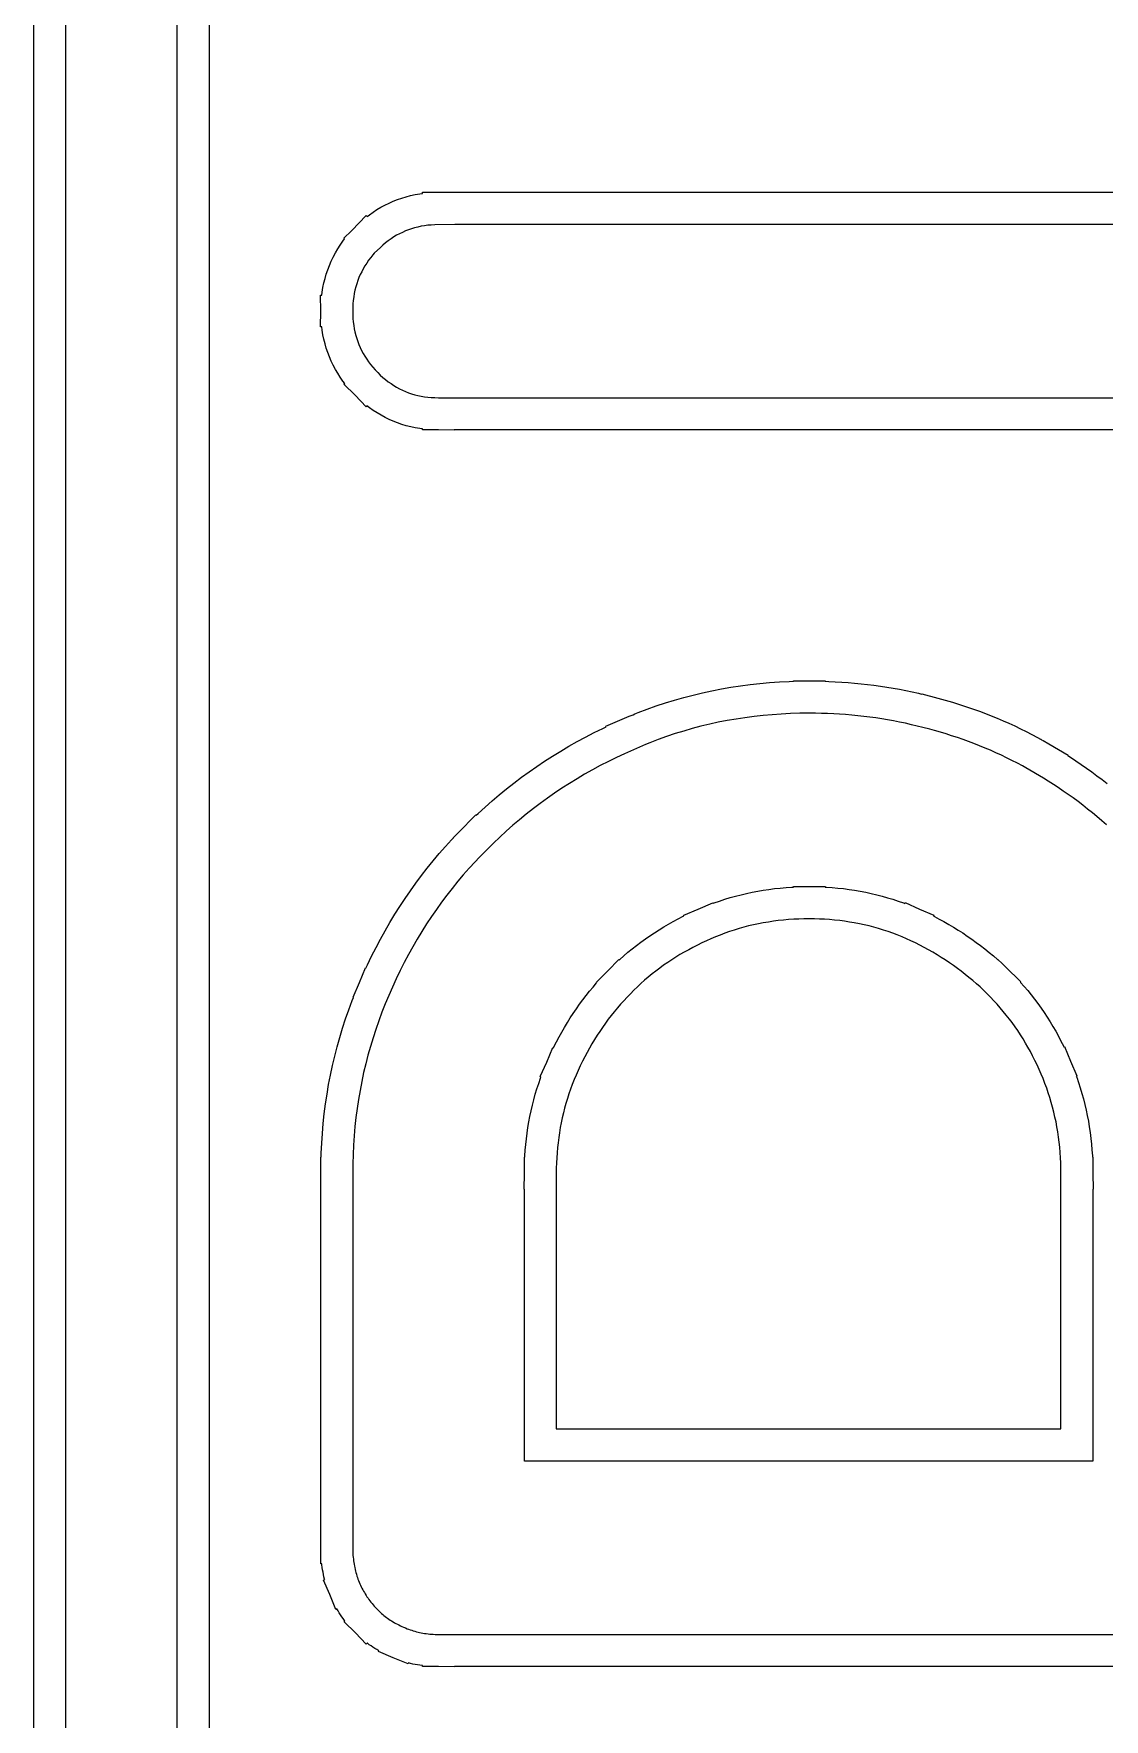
# Model space of a CAD drawing. Header units: metres. Extents: x -91 to 100, y 0 to 828.
# Drawn here: x -65.39 to -53.55, y 298.06 to 316.69 of the extents above; entities that cross this region are included whole.
import ezdxf

# ---------------------------------------------------------------- set-up
doc = ezdxf.new("R2010")
doc.units = ezdxf.units.M

msp = doc.modelspace()

# ---------------------------------------------------------------- linework, layer by layer
for p, q in [((-63.4458, 347.244), (-63.4458, 201.592)), ((-65.3861, 198.912), (-65.3861, 347.076)), ((-65.0333, 347.156), (-65.0333, 199.528)), ((-63.7986, 201.687), (-63.7986, 347.076)), ((-61.5024, 314.799), (-61.4571, 314.821)), ((-61.4571, 314.821), (-61.4109, 314.841)), ((-61.4109, 314.841), (-61.3639, 314.86)), ((-61.3639, 314.86), (-61.3161, 314.876)), ((-61.3161, 314.876), (-61.2676, 314.891)), ((-61.2676, 314.891), (-61.2184, 314.903)), ((-61.2184, 314.903), (-61.1684, 314.914)), ((-61.1684, 314.914), (-61.1178, 314.922)), ((-61.1178, 314.922), (-61.0858, 314.927)), ((-61.0858, 314.927), (-61.0858, 314.941)), ((-61.0858, 314.941), (-46.347, 314.941)), ((-61.8678, 314.519), (-61.7112, 314.684)), ((-61.7112, 314.684), (-61.6991, 314.672)), ((-61.6991, 314.672), (-61.6746, 314.691)), ((-61.6746, 314.691), (-61.633, 314.72)), ((-61.633, 314.72), (-61.5904, 314.748)), ((-61.5904, 314.748), (-61.5468, 314.774)), ((-61.5468, 314.774), (-61.5024, 314.799)), ((-61.956, 314.433), (-61.8736, 314.513)), ((-61.9478, 314.424), (-61.956, 314.433)), ((-61.8736, 314.513), (-61.8678, 314.519)), ((-61.4036, 314.446), (-61.4351, 314.425)), ((-61.3736, 314.464), (-61.4036, 314.446)), ((-61.3412, 314.482), (-61.3736, 314.464)), ((-61.3097, 314.497), (-61.3412, 314.482)), ((-61.2765, 314.512), (-61.3097, 314.497)), ((-61.2428, 314.525), (-61.2765, 314.512)), ((-61.2095, 314.536), (-61.2428, 314.525)), ((-61.1745, 314.547), (-61.2095, 314.536)), ((-61.1388, 314.556), (-61.1745, 314.547)), ((-61.1031, 314.564), (-61.1388, 314.556)), ((-61.0656, 314.57), (-61.1031, 314.564)), ((-61.028, 314.575), (-61.0656, 314.57)), ((-60.9897, 314.578), (-61.028, 314.575)), ((-60.9497, 314.581), (-60.9897, 314.578)), ((-60.7298, 314.585), (-60.9497, 314.581)), ((-46.1745, 314.585), (-60.7298, 314.585)), ((-60.7298, 314.585), (-60.7298, 314.585)), ((-62.0738, 314.224), (-62.0498, 314.269)), ((-62.0498, 314.269), (-62.024, 314.313)), ((-62.024, 314.313), (-61.9964, 314.356)), ((-61.9964, 314.356), (-61.9669, 314.399)), ((-61.9669, 314.399), (-61.9478, 314.424)), ((-61.6352, 314.248), (-61.6596, 314.218)), ((-61.6196, 314.265), (-61.6352, 314.248)), ((-61.553, 314.33), (-61.6196, 314.265)), ((-61.5248, 314.356), (-61.553, 314.33)), ((-61.495, 314.381), (-61.5248, 314.356)), ((-61.4652, 314.404), (-61.495, 314.381)), ((-61.4351, 314.425), (-61.4652, 314.404)), ((-62.1504, 314.036), (-62.1341, 314.084)), ((-62.1341, 314.084), (-62.1159, 314.131)), ((-62.1159, 314.131), (-62.0958, 314.178)), ((-62.0958, 314.178), (-62.0738, 314.224)), ((-61.7595, 314.062), (-61.7751, 314.029)), ((-61.7425, 314.094), (-61.7595, 314.062)), ((-61.7238, 314.126), (-61.7425, 314.094)), ((-61.704, 314.157), (-61.7238, 314.126)), ((-61.6827, 314.188), (-61.704, 314.157)), ((-61.6596, 314.218), (-61.6827, 314.188)), ((-62.1961, 313.836), (-62.1876, 313.886)), ((-62.1876, 313.886), (-62.1771, 313.937)), ((-62.1771, 313.937), (-62.1647, 313.987)), ((-62.1647, 313.987), (-62.1504, 314.036)), ((-61.8244, 313.893), (-61.8333, 313.857)), ((-61.8142, 313.927), (-61.8244, 313.893)), ((-61.8022, 313.963), (-61.8142, 313.927)), ((-61.7896, 313.996), (-61.8022, 313.963)), ((-61.7751, 314.029), (-61.7896, 313.996)), ((-62.2141, 313.801), (-62.2005, 313.802)), ((-62.2111, 313.626), (-62.2141, 313.801)), ((-62.2005, 313.802), (-62.1961, 313.836)), ((-61.8554, 313.707), (-61.8576, 313.666)), ((-61.852, 313.745), (-61.8554, 313.707)), ((-61.8472, 313.783), (-61.852, 313.745)), ((-61.8409, 313.82), (-61.8472, 313.783)), ((-61.8333, 313.857), (-61.8409, 313.82)), ((-62.2142, 313.451), (-62.2111, 313.626)), ((-61.8576, 313.666), (-61.8583, 313.626)), ((-61.8583, 313.626), (-61.8576, 313.586)), ((-61.8576, 313.586), (-61.8555, 313.545)), ((-61.8555, 313.545), (-61.8521, 313.507)), ((-61.8521, 313.507), (-61.8471, 313.468)), ((-62.2006, 313.451), (-62.2142, 313.451)), ((-62.1961, 313.416), (-62.2006, 313.451)), ((-62.1876, 313.365), (-62.1961, 313.416)), ((-62.1771, 313.314), (-62.1876, 313.365)), ((-62.1647, 313.265), (-62.1771, 313.314)), ((-61.8471, 313.468), (-61.8408, 313.43)), ((-61.8408, 313.43), (-61.8334, 313.395)), ((-61.8334, 313.395), (-61.8244, 313.358)), ((-61.8244, 313.358), (-61.814, 313.323)), ((-61.814, 313.323), (-61.8026, 313.289)), ((-62.1504, 313.215), (-62.1647, 313.265)), ((-62.134, 313.167), (-62.1504, 313.215)), ((-62.1158, 313.12), (-62.134, 313.167)), ((-61.8026, 313.289), (-61.7896, 313.256)), ((-61.7896, 313.256), (-61.7751, 313.222)), ((-61.7751, 313.222), (-61.7598, 313.19)), ((-61.7598, 313.19), (-61.7426, 313.158)), ((-61.7426, 313.158), (-61.7242, 313.127)), ((-61.7242, 313.127), (-61.7041, 313.095)), ((-62.0957, 313.073), (-62.1158, 313.12)), ((-62.0736, 313.027), (-62.0957, 313.073)), ((-62.0496, 312.982), (-62.0736, 313.027)), ((-62.0238, 312.939), (-62.0496, 312.982)), ((-61.9962, 312.896), (-62.0238, 312.939)), ((-61.7041, 313.095), (-61.6825, 313.065)), ((-61.6825, 313.065), (-61.6601, 313.035)), ((-61.6601, 313.035), (-61.6351, 313.005)), ((-61.6351, 313.005), (-61.6098, 312.976)), ((-61.6098, 312.976), (-61.5821, 312.947)), ((-61.5821, 312.947), (-61.5532, 312.919)), ((-61.9667, 312.853), (-61.9962, 312.896)), ((-61.9464, 312.827), (-61.9667, 312.853)), ((-61.956, 312.817), (-61.9464, 312.827)), ((-61.832, 312.696), (-61.956, 312.817)), ((-61.5532, 312.919), (-61.5244, 312.893)), ((-61.5244, 312.893), (-61.4952, 312.869)), ((-61.4952, 312.869), (-61.465, 312.845)), ((-61.465, 312.845), (-61.4347, 312.824)), ((-61.4347, 312.824), (-61.4041, 312.804)), ((-61.4041, 312.804), (-61.3727, 312.785)), ((-61.3727, 312.785), (-61.3408, 312.768)), ((-61.3408, 312.768), (-61.3084, 312.752)), ((-61.3084, 312.752), (-61.2752, 312.737)), ((-61.711, 312.569), (-61.832, 312.696)), ((-61.7009, 312.579), (-61.711, 312.569)), ((-61.674, 312.558), (-61.7009, 312.579)), ((-61.2752, 312.737), (-61.2419, 312.724)), ((-61.2419, 312.724), (-61.2075, 312.713)), ((-61.2075, 312.713), (-61.173, 312.702)), ((-61.173, 312.702), (-61.1372, 312.693)), ((-61.1372, 312.693), (-61.1014, 312.686)), ((-61.1014, 312.686), (-61.0641, 312.679)), ((-61.0641, 312.679), (-61.0269, 312.674)), ((-61.0269, 312.674), (-60.9892, 312.671)), ((-60.9892, 312.671), (-60.9488, 312.669)), ((-60.9488, 312.669), (-60.9088, 312.668)), ((-60.9088, 312.668), (-46.1742, 312.668)), ((-61.6322, 312.528), (-61.674, 312.558)), ((-61.5894, 312.501), (-61.6322, 312.528)), ((-61.5457, 312.474), (-61.5894, 312.501)), ((-61.5011, 312.45), (-61.5457, 312.474)), ((-61.4557, 312.428), (-61.5011, 312.45)), ((-61.4094, 312.408), (-61.4557, 312.428)), ((-61.3624, 312.389), (-61.4094, 312.408)), ((-61.3146, 312.373), (-61.3624, 312.389)), ((-61.266, 312.358), (-61.3146, 312.373)), ((-61.2168, 312.346), (-61.266, 312.358)), ((-61.167, 312.335), (-61.2168, 312.346)), ((-61.1166, 312.327), (-61.167, 312.335)), ((-61.0858, 312.323), (-61.1166, 312.327)), ((-61.0858, 312.312), (-61.0858, 312.323)), ((-60.9114, 312.312), (-61.0858, 312.312)), ((-60.7361, 312.309), (-60.9114, 312.312)), ((-46.3472, 312.312), (-60.7361, 312.312)), ((-60.7361, 312.312), (-60.7361, 312.309)), ((-58.0937, 309.381), (-57.9903, 309.405)), ((-57.9903, 309.405), (-57.8862, 309.428)), ((-57.8862, 309.428), (-57.7814, 309.449)), ((-57.7814, 309.449), (-57.676, 309.467)), ((-57.676, 309.467), (-57.57, 309.483)), ((-57.57, 309.483), (-57.4634, 309.497)), ((-57.4634, 309.497), (-57.3561, 309.509)), ((-57.3561, 309.509), (-57.2482, 309.519)), ((-57.2482, 309.519), (-57.1396, 309.526)), ((-57.1396, 309.526), (-57.0305, 309.532)), ((-57.0305, 309.532), (-56.9853, 309.533)), ((-56.9853, 309.533), (-56.9853, 309.537)), ((-56.9853, 309.537), (-56.809, 309.536)), ((-56.809, 309.536), (-56.6355, 309.538)), ((-56.6355, 309.538), (-56.6354, 309.533)), ((-56.6354, 309.533), (-56.5942, 309.532)), ((-56.5942, 309.532), (-56.5225, 309.528)), ((-56.5225, 309.528), (-56.4508, 309.524)), ((-56.4508, 309.524), (-56.3794, 309.519)), ((-56.3794, 309.519), (-56.308, 309.513)), ((-56.308, 309.513), (-56.2368, 309.506)), ((-56.2368, 309.506), (-56.1656, 309.498)), ((-56.1656, 309.498), (-56.0948, 309.489)), ((-56.0948, 309.489), (-56.0241, 309.479)), ((-56.0241, 309.479), (-55.9535, 309.468)), ((-55.9535, 309.468), (-55.883, 309.457)), ((-55.883, 309.457), (-55.8128, 309.444)), ((-55.8128, 309.444), (-55.7427, 309.43)), ((-55.7427, 309.43), (-55.6729, 309.416)), ((-55.6729, 309.416), (-55.6032, 309.4)), ((-55.6032, 309.4), (-55.5671, 309.392)), ((-58.7011, 309.186), (-58.6015, 309.224)), ((-58.6015, 309.224), (-58.5012, 309.26)), ((-58.5012, 309.26), (-58.4003, 309.293)), ((-58.4003, 309.293), (-58.2987, 309.324)), ((-58.2987, 309.324), (-58.1966, 309.354)), ((-58.1966, 309.354), (-58.0937, 309.381)), ((-55.5671, 309.392), (-55.5665, 309.394)), ((-55.5665, 309.394), (-55.3883, 309.346)), ((-55.3883, 309.346), (-55.2259, 309.303)), ((-55.2259, 309.303), (-55.2265, 309.301)), ((-55.2265, 309.301), (-55.1945, 309.291)), ((-55.1945, 309.291), (-55.1275, 309.27)), ((-55.1275, 309.27), (-55.0608, 309.248)), ((-55.0608, 309.248), (-54.9944, 309.225)), ((-54.9944, 309.225), (-54.9283, 309.201)), ((-59.0928, 309.012), (-59.0564, 309.029)), ((-59.0592, 309.036), (-58.8001, 309.146)), ((-59.0564, 309.029), (-59.0592, 309.036)), ((-58.8001, 309.146), (-58.7591, 309.163)), ((-58.7591, 309.163), (-58.7379, 309.172)), ((-58.7379, 309.172), (-58.7376, 309.172)), ((-58.7376, 309.172), (-58.7011, 309.186)), ((-58.0087, 309.035), (-58.1051, 309.009)), ((-57.9105, 309.058), (-58.0087, 309.035)), ((-57.8172, 309.079), (-57.9105, 309.058)), ((-57.7173, 309.098), (-57.8172, 309.079)), ((-57.6197, 309.115), (-57.7173, 309.098)), ((-57.521, 309.13), (-57.6197, 309.115)), ((-57.4207, 309.144), (-57.521, 309.13)), ((-57.3215, 309.154), (-57.4207, 309.144)), ((-57.2207, 309.163), (-57.3215, 309.154)), ((-57.1193, 309.171), (-57.2207, 309.163)), ((-57.0168, 309.176), (-57.1193, 309.171)), ((-56.9141, 309.179), (-57.0168, 309.176)), ((-56.8097, 309.18), (-56.9141, 309.179)), ((-56.7421, 309.179), (-56.8097, 309.18)), ((-56.6744, 309.178), (-56.7421, 309.179)), ((-56.609, 309.176), (-56.6744, 309.178)), ((-56.5396, 309.173), (-56.609, 309.176)), ((-56.4748, 309.169), (-56.5396, 309.173)), ((-56.408, 309.164), (-56.4748, 309.169)), ((-56.3394, 309.158), (-56.408, 309.164)), ((-56.2746, 309.152), (-56.3394, 309.158)), ((-56.2068, 309.144), (-56.2746, 309.152)), ((-56.1418, 309.136), (-56.2068, 309.144)), ((-56.0757, 309.127), (-56.1418, 309.136)), ((-56.0075, 309.116), (-56.0757, 309.127)), ((-55.9439, 309.106), (-56.0075, 309.116)), ((-55.8784, 309.094), (-55.9439, 309.106)), ((-55.8111, 309.081), (-55.8784, 309.094)), ((-55.7476, 309.068), (-55.8111, 309.081)), ((-55.6802, 309.053), (-55.7476, 309.068)), ((-55.6163, 309.037), (-55.6802, 309.053)), ((-55.5529, 309.022), (-55.6163, 309.037)), ((-54.9283, 309.201), (-54.8625, 309.177)), ((-54.8625, 309.177), (-54.797, 309.151)), ((-54.797, 309.151), (-54.7318, 309.124)), ((-54.7318, 309.124), (-54.667, 309.097)), ((-54.667, 309.097), (-54.6026, 309.068)), ((-54.6026, 309.068), (-54.5384, 309.039)), ((-54.5384, 309.039), (-54.4746, 309.008)), ((-59.468, 308.814), (-59.376, 308.866)), ((-59.376, 308.866), (-59.2829, 308.916)), ((-59.2829, 308.916), (-59.1884, 308.965)), ((-59.1884, 308.965), (-59.0928, 309.012)), ((-58.5737, 308.854), (-58.6222, 308.834)), ((-58.4805, 308.889), (-58.5737, 308.854)), ((-58.3886, 308.922), (-58.4805, 308.889)), ((-58.2932, 308.954), (-58.3886, 308.922)), ((-58.1986, 308.983), (-58.2932, 308.954)), ((-58.1051, 309.009), (-58.1986, 308.983)), ((-55.4782, 309.002), (-55.5529, 309.022)), ((-55.4234, 308.987), (-55.4782, 309.002)), ((-55.3606, 308.969), (-55.4234, 308.987)), ((-55.2961, 308.95), (-55.3606, 308.969)), ((-55.2357, 308.931), (-55.2961, 308.95)), ((-55.1717, 308.91), (-55.2357, 308.931)), ((-55.1095, 308.889), (-55.1717, 308.91)), ((-55.0504, 308.867), (-55.1095, 308.889)), ((-54.9892, 308.844), (-55.0504, 308.867)), ((-54.9268, 308.82), (-54.9892, 308.844)), ((-54.4746, 309.008), (-54.4111, 308.977)), ((-54.4111, 308.977), (-54.348, 308.945)), ((-54.348, 308.945), (-54.2853, 308.911)), ((-54.2853, 308.911), (-54.2512, 308.892)), ((-54.2512, 308.892), (-54.251, 308.893)), ((-54.251, 308.893), (-54.2417, 308.887)), ((-54.2417, 308.887), (-54.2229, 308.877)), ((-54.2229, 308.877), (-54.161, 308.842)), ((-54.161, 308.842), (-53.9479, 308.717)), ((-59.7363, 308.65), (-59.6481, 308.706)), ((-59.6481, 308.706), (-59.5587, 308.761)), ((-59.5587, 308.761), (-59.468, 308.814)), ((-58.9429, 308.689), (-59.0298, 308.647)), ((-58.8519, 308.732), (-58.9429, 308.689)), ((-58.6222, 308.834), (-58.8519, 308.732)), ((-54.8655, 308.795), (-54.9268, 308.82)), ((-54.8075, 308.77), (-54.8655, 308.795)), ((-54.7465, 308.743), (-54.8075, 308.77)), ((-54.8075, 308.77), (-54.8075, 308.77)), ((-54.6857, 308.715), (-54.7465, 308.743)), ((-54.6286, 308.688), (-54.6857, 308.715)), ((-54.5696, 308.658), (-54.6286, 308.688)), ((-54.5088, 308.627), (-54.5696, 308.658)), ((-53.9479, 308.717), (-53.9512, 308.711)), ((-53.9512, 308.711), (-53.9208, 308.692)), ((-53.9208, 308.692), (-53.8617, 308.653)), ((-53.8617, 308.653), (-53.8029, 308.614)), ((-60.0763, 308.408), (-59.9931, 308.471)), ((-59.9931, 308.471), (-59.9088, 308.532)), ((-59.9088, 308.532), (-59.8232, 308.592)), ((-59.8232, 308.592), (-59.7363, 308.65)), ((-59.2937, 308.505), (-59.3779, 308.455)), ((-59.2068, 308.553), (-59.2937, 308.505)), ((-59.1213, 308.6), (-59.2068, 308.553)), ((-59.0298, 308.647), (-59.1213, 308.6)), ((-54.4508, 308.597), (-54.5088, 308.627)), ((-54.4159, 308.577), (-54.4508, 308.597)), ((-54.2211, 308.461), (-54.4159, 308.577)), ((-53.8029, 308.614), (-53.7445, 308.573)), ((-53.7445, 308.573), (-53.6865, 308.531)), ((-53.6865, 308.531), (-53.6289, 308.489)), ((-53.6289, 308.489), (-53.5716, 308.445)), ((-60.2385, 308.278), (-60.158, 308.344)), ((-60.158, 308.344), (-60.0763, 308.408)), ((-59.6258, 308.296), (-59.7061, 308.24)), ((-59.5459, 308.35), (-59.6258, 308.296)), ((-59.4606, 308.404), (-59.5459, 308.35)), ((-59.3779, 308.455), (-59.4606, 308.404)), ((-54.1671, 308.428), (-54.2211, 308.461)), ((-54.1097, 308.391), (-54.1671, 308.428)), ((-54.0568, 308.357), (-54.1097, 308.391)), ((-54.0011, 308.319), (-54.0568, 308.357)), ((-53.946, 308.281), (-54.0011, 308.319)), ((-53.8936, 308.243), (-53.946, 308.281)), ((-53.5716, 308.445), (-53.5147, 308.401)), ((-60.4722, 308.072), (-60.3956, 308.142)), ((-60.3956, 308.142), (-60.3177, 308.211)), ((-60.3177, 308.211), (-60.2385, 308.278)), ((-59.861, 308.126), (-59.9391, 308.064)), ((-59.7846, 308.183), (-59.861, 308.126)), ((-59.7061, 308.24), (-59.7846, 308.183)), ((-53.8381, 308.202), (-53.8936, 308.243)), ((-53.7866, 308.163), (-53.8381, 308.202)), ((-53.7323, 308.12), (-53.7866, 308.163)), ((-53.6792, 308.078), (-53.7323, 308.12)), ((-60.6934, 307.857), (-60.498, 308.056)), ((-60.498, 308.056), (-60.4933, 308.052)), ((-60.4933, 308.052), (-60.4722, 308.072)), ((-60.0867, 307.941), (-60.1621, 307.875)), ((-60.0154, 308.002), (-60.0867, 307.941)), ((-59.9391, 308.064), (-60.0154, 308.002)), ((-53.6285, 308.036), (-53.6792, 308.078)), ((-53.5749, 307.99), (-53.6285, 308.036)), ((-53.5237, 307.945), (-53.5749, 307.99)), ((-60.8341, 307.705), (-60.7644, 307.781)), ((-60.7644, 307.781), (-60.7449, 307.802)), ((-60.746, 307.803), (-60.7129, 307.836)), ((-60.7449, 307.802), (-60.746, 307.803)), ((-60.7129, 307.836), (-60.6934, 307.857)), ((-60.3024, 307.744), (-60.4614, 307.586)), ((-60.2325, 307.81), (-60.3024, 307.744)), ((-60.1621, 307.875), (-60.2325, 307.81)), ((-61.0339, 307.467), (-60.9688, 307.547)), ((-60.9688, 307.547), (-60.9022, 307.627)), ((-60.9022, 307.627), (-60.8341, 307.705)), ((-60.5063, 307.538), (-60.5723, 307.466)), ((-60.4614, 307.586), (-60.5063, 307.538)), ((-61.1596, 307.302), (-61.0975, 307.385)), ((-61.0975, 307.385), (-61.0339, 307.467)), ((-60.6356, 307.393), (-60.6965, 307.321)), ((-60.5723, 307.466), (-60.6356, 307.393)), ((-61.2792, 307.131), (-61.2202, 307.217)), ((-61.2202, 307.217), (-61.1596, 307.302)), ((-60.8172, 307.169), (-60.8761, 307.09)), ((-60.7595, 307.243), (-60.8172, 307.169)), ((-60.6965, 307.321), (-60.7595, 307.243)), ((-57.6248, 307.157), (-57.5642, 307.173)), ((-57.5642, 307.173), (-57.5033, 307.187)), ((-57.5033, 307.187), (-57.4419, 307.2)), ((-57.4419, 307.2), (-57.3802, 307.212)), ((-57.3802, 307.212), (-57.3182, 307.223)), ((-57.3182, 307.223), (-57.2558, 307.232)), ((-57.2558, 307.232), (-57.1931, 307.24)), ((-57.1931, 307.24), (-57.1301, 307.247)), ((-57.1301, 307.247), (-57.0667, 307.253)), ((-57.0667, 307.253), (-57.003, 307.257)), ((-57.003, 307.257), (-56.9848, 307.258)), ((-56.9848, 307.258), (-56.9847, 307.265)), ((-56.9847, 307.265), (-56.81, 307.263)), ((-56.81, 307.263), (-56.6354, 307.264)), ((-56.6354, 307.264), (-56.6354, 307.258)), ((-56.6354, 307.258), (-56.62, 307.257)), ((-56.62, 307.257), (-56.5571, 307.253)), ((-56.5571, 307.253), (-56.4945, 307.247)), ((-56.4945, 307.247), (-56.4322, 307.24)), ((-56.4322, 307.24), (-56.3702, 307.232)), ((-56.3702, 307.232), (-56.3085, 307.223)), ((-56.3085, 307.223), (-56.247, 307.212)), ((-56.247, 307.212), (-56.1859, 307.2)), ((-56.1859, 307.2), (-56.1251, 307.187)), ((-56.1251, 307.187), (-56.0646, 307.173)), ((-56.0646, 307.173), (-56.0045, 307.157)), ((-61.3927, 306.956), (-61.3367, 307.044)), ((-61.3367, 307.044), (-61.2792, 307.131)), ((-60.9327, 307.011), (-60.9871, 306.932)), ((-60.8761, 307.09), (-60.9327, 307.011)), ((-58.198, 306.945), (-58.0368, 307.013)), ((-58.0368, 307.013), (-57.8773, 307.084)), ((-57.8773, 307.084), (-57.8745, 307.078)), ((-57.8745, 307.078), (-57.8629, 307.082)), ((-57.8629, 307.082), (-57.804, 307.103)), ((-57.804, 307.103), (-57.7446, 307.122)), ((-57.7446, 307.122), (-57.6849, 307.141)), ((-57.6849, 307.141), (-57.6248, 307.157)), ((-56.0045, 307.157), (-55.9447, 307.14)), ((-55.9447, 307.14), (-55.8853, 307.122)), ((-55.8853, 307.122), (-55.8262, 307.103)), ((-55.8262, 307.103), (-55.7675, 307.082)), ((-55.7675, 307.082), (-55.7539, 307.077)), ((-55.7539, 307.077), (-55.75, 307.086)), ((-55.75, 307.086), (-55.5921, 307.012)), ((-55.5921, 307.012), (-55.4327, 306.945)), ((-61.4999, 306.775), (-61.4471, 306.866)), ((-61.4471, 306.866), (-61.3927, 306.956)), ((-61.0417, 306.849), (-61.0933, 306.767)), ((-60.9871, 306.932), (-61.0417, 306.849)), ((-58.4711, 306.785), (-58.4191, 306.817)), ((-58.4191, 306.817), (-58.3665, 306.848)), ((-58.3665, 306.848), (-58.3132, 306.878)), ((-58.3132, 306.878), (-58.2593, 306.907)), ((-58.2593, 306.907), (-58.2046, 306.935)), ((-58.2046, 306.935), (-58.1956, 306.939)), ((-58.1956, 306.939), (-58.198, 306.945)), ((-57.587, 306.798), (-57.639, 306.782)), ((-57.5339, 306.813), (-57.587, 306.798)), ((-57.4802, 306.827), (-57.5339, 306.813)), ((-57.4269, 306.839), (-57.4802, 306.827)), ((-57.3726, 306.851), (-57.4269, 306.839)), ((-57.3185, 306.861), (-57.3726, 306.851)), ((-57.2623, 306.871), (-57.3185, 306.861)), ((-57.2069, 306.879), (-57.2623, 306.871)), ((-57.1537, 306.886), (-57.2069, 306.879)), ((-57.0952, 306.893), (-57.1537, 306.886)), ((-57.0397, 306.898), (-57.0952, 306.893)), ((-56.9809, 306.902), (-57.0397, 306.898)), ((-56.9258, 306.904), (-56.9809, 306.902)), ((-56.8684, 306.906), (-56.9258, 306.904)), ((-56.81, 306.906), (-56.8684, 306.906)), ((-56.753, 306.906), (-56.81, 306.906)), ((-56.6967, 306.904), (-56.753, 306.906)), ((-56.64, 306.901), (-56.6967, 306.904)), ((-56.5848, 306.898), (-56.64, 306.901)), ((-56.5309, 306.893), (-56.5848, 306.898)), ((-56.4727, 306.886), (-56.5309, 306.893)), ((-56.4207, 306.88), (-56.4727, 306.886)), ((-56.3638, 306.871), (-56.4207, 306.88)), ((-56.3117, 306.862), (-56.3638, 306.871)), ((-56.2546, 306.851), (-56.3117, 306.862)), ((-56.204, 306.84), (-56.2546, 306.851)), ((-56.1479, 306.827), (-56.204, 306.84)), ((-56.0963, 306.813), (-56.1479, 306.827)), ((-56.0426, 306.798), (-56.0963, 306.813)), ((-55.9908, 306.782), (-56.0426, 306.798)), ((-55.4327, 306.945), (-55.4361, 306.937)), ((-55.4361, 306.937), (-55.427, 306.932)), ((-55.427, 306.932), (-55.3734, 306.904)), ((-55.3734, 306.904), (-55.3202, 306.875)), ((-55.3202, 306.875), (-55.2677, 306.845)), ((-55.2677, 306.845), (-55.2157, 306.814)), ((-55.2157, 306.814), (-55.1643, 306.782)), ((-61.601, 306.589), (-61.5512, 306.682)), ((-61.5512, 306.682), (-61.4999, 306.775)), ((-61.1445, 306.683), (-61.194, 306.597)), ((-61.0933, 306.767), (-61.1445, 306.683)), ((-58.768, 306.575), (-58.7203, 306.612)), ((-58.7203, 306.612), (-58.6718, 306.649)), ((-58.6718, 306.649), (-58.6227, 306.684)), ((-58.6227, 306.684), (-58.5728, 306.719)), ((-58.5728, 306.719), (-58.5223, 306.752)), ((-58.5223, 306.752), (-58.4711, 306.785)), ((-58.0464, 306.616), (-58.0981, 306.59)), ((-57.9985, 306.64), (-58.0464, 306.616)), ((-57.9467, 306.664), (-57.9985, 306.64)), ((-57.8994, 306.685), (-57.9467, 306.664)), ((-57.8463, 306.707), (-57.8994, 306.685)), ((-57.7959, 306.727), (-57.8463, 306.707)), ((-57.7446, 306.747), (-57.7959, 306.727)), ((-57.6917, 306.765), (-57.7446, 306.747)), ((-57.639, 306.782), (-57.6917, 306.765)), ((-55.9385, 306.765), (-55.9908, 306.782)), ((-55.887, 306.747), (-55.9385, 306.765)), ((-55.8363, 306.728), (-55.887, 306.747)), ((-55.7834, 306.707), (-55.8363, 306.728)), ((-55.7347, 306.686), (-55.7834, 306.707)), ((-55.6873, 306.664), (-55.7347, 306.686)), ((-55.6351, 306.639), (-55.6873, 306.664)), ((-55.5888, 306.616), (-55.6351, 306.639)), ((-55.5389, 306.589), (-55.5888, 306.616)), ((-55.1643, 306.782), (-55.1135, 306.75)), ((-55.1135, 306.75), (-55.0632, 306.716)), ((-55.0632, 306.716), (-55.0135, 306.682)), ((-55.0135, 306.682), (-54.9646, 306.646)), ((-54.9646, 306.646), (-54.9162, 306.61)), ((-54.9162, 306.61), (-54.8683, 306.573)), ((-61.6957, 306.397), (-61.6491, 306.493)), ((-61.6491, 306.493), (-61.601, 306.589)), ((-61.2887, 306.423), (-61.3327, 306.336)), ((-61.2419, 306.511), (-61.2887, 306.423)), ((-61.194, 306.597), (-61.2419, 306.511)), ((-59.0376, 306.33), (-58.915, 306.456)), ((-58.915, 306.456), (-58.9109, 306.452)), ((-58.9109, 306.452), (-58.9065, 306.457)), ((-58.9065, 306.457), (-58.861, 306.497)), ((-58.861, 306.497), (-58.8149, 306.536)), ((-58.8149, 306.536), (-58.768, 306.575)), ((-58.3752, 306.424), (-58.4202, 306.392)), ((-58.3309, 306.453), (-58.3752, 306.424)), ((-58.285, 306.482), (-58.3309, 306.453)), ((-58.2407, 306.51), (-58.285, 306.482)), ((-58.1922, 306.538), (-58.2407, 306.51)), ((-58.1434, 306.565), (-58.1922, 306.538)), ((-58.0981, 306.59), (-58.1434, 306.565)), ((-55.4925, 306.564), (-55.5389, 306.589)), ((-55.4434, 306.536), (-55.4925, 306.564)), ((-55.3968, 306.508), (-55.4434, 306.536)), ((-55.3511, 306.48), (-55.3968, 306.508)), ((-55.3064, 306.451), (-55.3511, 306.48)), ((-55.259, 306.42), (-55.3064, 306.451)), ((-55.2163, 306.39), (-55.259, 306.42)), ((-54.8683, 306.573), (-54.8212, 306.535)), ((-54.8212, 306.535), (-54.7746, 306.496)), ((-54.7746, 306.496), (-54.7288, 306.457)), ((-54.7288, 306.457), (-54.726, 306.454)), ((-54.726, 306.454), (-54.7238, 306.456)), ((-54.7238, 306.456), (-54.6775, 306.411)), ((-61.7836, 306.201), (-61.7156, 306.363)), ((-61.7156, 306.363), (-61.712, 306.362)), ((-61.712, 306.362), (-61.6957, 306.397)), ((-61.3774, 306.243), (-61.4192, 306.152)), ((-61.3327, 306.336), (-61.3774, 306.243)), ((-59.1621, 306.205), (-59.0376, 306.33)), ((-58.5903, 306.261), (-58.6302, 306.227)), ((-58.5471, 306.297), (-58.5903, 306.261)), ((-58.5078, 306.328), (-58.5471, 306.297)), ((-58.4634, 306.361), (-58.5078, 306.328)), ((-58.4202, 306.392), (-58.4634, 306.361)), ((-55.1716, 306.358), (-55.2163, 306.39)), ((-55.1288, 306.326), (-55.1716, 306.358)), ((-55.0853, 306.292), (-55.1288, 306.326)), ((-55.044, 306.259), (-55.0853, 306.292)), ((-55.0012, 306.223), (-55.044, 306.259)), ((-54.6775, 306.411), (-54.6389, 306.375)), ((-54.6389, 306.375), (-54.4687, 306.21)), ((-61.8546, 306.039), (-61.7836, 306.201)), ((-61.4605, 306.058), (-61.4992, 305.966)), ((-61.4192, 306.152), (-61.4605, 306.058)), ((-59.3141, 306.01), (-59.2772, 306.058)), ((-59.2772, 306.058), (-59.2395, 306.105)), ((-59.2395, 306.105), (-59.2009, 306.152)), ((-59.2009, 306.152), (-59.1614, 306.198)), ((-59.1581, 306.201), (-59.1621, 306.205)), ((-59.1614, 306.198), (-59.1581, 306.201)), ((-58.788, 306.078), (-58.8247, 306.041)), ((-58.749, 306.118), (-58.788, 306.078)), ((-58.7102, 306.155), (-58.749, 306.118)), ((-58.6718, 306.19), (-58.7102, 306.155)), ((-58.6302, 306.227), (-58.6718, 306.19)), ((-54.9612, 306.189), (-55.0012, 306.223)), ((-54.9209, 306.153), (-54.9612, 306.189)), ((-54.8064, 306.039), (-54.9209, 306.153)), ((-54.4687, 306.21), (-54.4746, 306.204)), ((-54.4746, 306.204), (-54.4734, 306.203)), ((-54.4734, 306.203), (-54.4333, 306.158)), ((-54.4333, 306.158), (-54.3942, 306.112)), ((-54.3942, 306.112), (-54.3561, 306.065)), ((-54.3561, 306.065), (-54.3188, 306.017)), ((-61.9376, 305.8), (-61.9023, 305.901)), ((-61.9023, 305.901), (-61.8649, 306.002)), ((-61.8649, 306.002), (-61.8509, 306.037)), ((-61.8509, 306.037), (-61.8546, 306.039)), ((-61.5359, 305.873), (-61.5705, 305.78)), ((-61.4992, 305.966), (-61.5359, 305.873)), ((-59.4525, 305.81), (-59.4193, 305.861)), ((-59.4193, 305.861), (-59.3851, 305.912)), ((-59.3851, 305.912), (-59.35, 305.961)), ((-59.35, 305.961), (-59.3141, 306.01)), ((-58.9674, 305.878), (-58.9999, 305.838)), ((-58.9321, 305.921), (-58.9674, 305.878)), ((-58.8974, 305.961), (-58.9321, 305.921)), ((-58.8623, 306), (-58.8974, 305.961)), ((-58.8247, 306.041), (-58.8623, 306)), ((-54.769, 306), (-54.8064, 306.039)), ((-54.733, 305.961), (-54.769, 306)), ((-54.6987, 305.923), (-54.733, 305.961)), ((-54.6642, 305.882), (-54.6987, 305.923)), ((-54.6309, 305.842), (-54.6642, 305.882)), ((-54.3188, 306.017), (-54.2826, 305.969)), ((-54.2826, 305.969), (-54.2473, 305.92)), ((-54.2473, 305.92), (-54.2129, 305.87)), ((-54.2129, 305.87), (-54.1795, 305.819)), ((-62.0017, 305.595), (-61.9707, 305.698)), ((-61.9707, 305.698), (-61.9376, 305.8)), ((-61.6039, 305.684), (-61.6342, 305.591)), ((-61.5705, 305.78), (-61.6039, 305.684)), ((-59.5471, 305.653), (-59.5164, 305.706)), ((-59.5164, 305.706), (-59.4849, 305.759)), ((-59.4849, 305.759), (-59.4525, 305.81)), ((-59.0968, 305.706), (-59.1267, 305.662)), ((-59.065, 305.751), (-59.0968, 305.706)), ((-59.033, 305.795), (-59.065, 305.751)), ((-58.9999, 305.838), (-59.033, 305.795)), ((-54.5968, 305.798), (-54.6309, 305.842)), ((-54.567, 305.758), (-54.5968, 305.798)), ((-54.5345, 305.713), (-54.567, 305.758)), ((-54.5046, 305.67), (-54.5345, 305.713)), ((-54.4747, 305.624), (-54.5046, 305.67)), ((-54.1795, 305.819), (-54.1471, 305.768)), ((-54.1471, 305.768), (-54.1156, 305.716)), ((-54.1156, 305.716), (-54.085, 305.663)), ((-62.0573, 305.388), (-62.0306, 305.492)), ((-62.0306, 305.492), (-62.0017, 305.595)), ((-61.6634, 305.494), (-61.6899, 305.399)), ((-61.6342, 305.591), (-61.6634, 305.494)), ((-59.7128, 305.321), (-59.6456, 305.483)), ((-59.6456, 305.483), (-59.6388, 305.48)), ((-59.6388, 305.48), (-59.6337, 305.49)), ((-59.6337, 305.49), (-59.6057, 305.545)), ((-59.6057, 305.545), (-59.5768, 305.6)), ((-59.5768, 305.6), (-59.5471, 305.653)), ((-59.2138, 305.523), (-59.2406, 305.477)), ((-59.1852, 305.571), (-59.2138, 305.523)), ((-59.1558, 305.618), (-59.1852, 305.571)), ((-59.1267, 305.662), (-59.1558, 305.618)), ((-54.4463, 305.579), (-54.4747, 305.624)), ((-54.4185, 305.533), (-54.4463, 305.579)), ((-54.3913, 305.486), (-54.4185, 305.533)), ((-54.3651, 305.439), (-54.3913, 305.486)), ((-54.085, 305.663), (-54.0553, 305.609)), ((-54.0553, 305.609), (-54.0266, 305.555)), ((-54.0266, 305.555), (-53.9989, 305.5)), ((-53.9989, 305.5), (-53.9945, 305.491)), ((-53.9945, 305.491), (-53.9887, 305.493)), ((-53.9887, 305.493), (-53.9219, 305.333)), ((-62.0819, 305.284), (-62.0573, 305.388)), ((-61.7151, 305.301), (-61.7375, 305.206)), ((-61.6899, 305.399), (-61.7151, 305.301)), ((-59.7845, 305.161), (-59.7128, 305.321)), ((-59.3184, 305.331), (-59.3432, 305.28)), ((-59.2934, 305.38), (-59.3184, 305.331)), ((-59.2677, 305.428), (-59.2934, 305.38)), ((-59.2406, 305.477), (-59.2677, 305.428)), ((-54.34, 305.391), (-54.3651, 305.439)), ((-54.3145, 305.341), (-54.34, 305.391)), ((-54.2908, 305.292), (-54.3145, 305.341)), ((-53.9219, 305.333), (-53.8504, 305.17)), ((-62.1247, 305.073), (-62.1044, 305.178)), ((-62.1044, 305.178), (-62.0819, 305.284)), ((-61.7375, 305.206), (-61.7587, 305.107)), ((-59.8022, 305.085), (-59.7818, 305.145)), ((-59.7772, 305.157), (-59.7845, 305.161)), ((-59.7818, 305.145), (-59.7772, 305.157)), ((-59.4102, 305.129), (-59.4309, 305.076)), ((-59.3894, 305.179), (-59.4102, 305.129)), ((-59.3669, 305.229), (-59.3894, 305.179)), ((-59.3432, 305.28), (-59.3669, 305.229)), ((-54.2673, 305.24), (-54.2908, 305.292)), ((-54.2451, 305.19), (-54.2673, 305.24)), ((-54.2241, 305.139), (-54.2451, 305.19)), ((-54.2039, 305.087), (-54.2241, 305.139)), ((-53.8504, 305.17), (-53.8568, 305.167)), ((-53.8568, 305.167), (-53.8525, 305.155)), ((-53.8525, 305.155), (-53.832, 305.095)), ((-62.1589, 304.859), (-62.1428, 304.966)), ((-62.1428, 304.966), (-62.1247, 305.073)), ((-61.7779, 305.007), (-61.7944, 304.91)), ((-61.7587, 305.107), (-61.7779, 305.007)), ((-59.856, 304.905), (-59.8393, 304.966)), ((-59.8393, 304.966), (-59.8214, 305.026)), ((-59.8214, 305.026), (-59.8022, 305.085)), ((-59.4679, 304.971), (-59.4846, 304.92)), ((-59.4498, 305.024), (-59.4679, 304.971)), ((-59.4309, 305.076), (-59.4498, 305.024)), ((-54.1844, 305.034), (-54.2039, 305.087)), ((-54.1665, 304.982), (-54.1844, 305.034)), ((-54.1494, 304.929), (-54.1665, 304.982)), ((-54.1339, 304.877), (-54.1494, 304.929)), ((-53.832, 305.095), (-53.8128, 305.036)), ((-53.8128, 305.036), (-53.7949, 304.975)), ((-53.7949, 304.975), (-53.7782, 304.914)), ((-62.1845, 304.643), (-62.1727, 304.751)), ((-62.1727, 304.751), (-62.1589, 304.859)), ((-61.8096, 304.809), (-61.8224, 304.709)), ((-61.7944, 304.91), (-61.8096, 304.809)), ((-59.8987, 304.722), (-59.8857, 304.783)), ((-59.8857, 304.783), (-59.8714, 304.845)), ((-59.8714, 304.845), (-59.856, 304.905)), ((-59.5288, 304.76), (-59.5415, 304.705)), ((-59.5151, 304.814), (-59.5288, 304.76)), ((-59.5007, 304.865), (-59.5151, 304.814)), ((-59.4846, 304.92), (-59.5007, 304.865)), ((-54.1192, 304.823), (-54.1339, 304.877)), ((-54.1056, 304.769), (-54.1192, 304.823)), ((-54.0927, 304.713), (-54.1056, 304.769)), ((-53.7782, 304.914), (-53.7628, 304.853)), ((-53.7628, 304.853), (-53.7485, 304.792)), ((-53.7485, 304.792), (-53.7355, 304.73)), ((-62.1941, 304.534), (-62.1845, 304.643)), ((-61.8334, 304.608), (-61.8423, 304.506)), ((-61.8224, 304.709), (-61.8334, 304.608)), ((-59.9302, 304.536), (-59.9209, 304.598)), ((-59.9209, 304.598), (-59.9104, 304.66)), ((-59.9104, 304.66), (-59.8987, 304.722)), ((-59.5633, 304.597), (-59.5728, 304.541)), ((-59.5529, 304.651), (-59.5633, 304.597)), ((-59.5415, 304.705), (-59.5529, 304.651)), ((-54.0815, 304.66), (-54.0927, 304.713)), ((-54.0711, 304.605), (-54.0815, 304.66)), ((-54.0619, 304.55), (-54.0711, 304.605)), ((-53.7355, 304.73), (-53.7238, 304.667)), ((-53.7238, 304.667), (-53.7134, 304.605)), ((-53.7134, 304.605), (-53.7041, 304.542)), ((-62.2068, 304.314), (-62.2015, 304.424)), ((-62.2015, 304.424), (-62.1941, 304.534)), ((-61.8493, 304.404), (-61.8543, 304.301)), ((-61.8423, 304.506), (-61.8493, 304.404)), ((-59.9505, 304.347), (-59.945, 304.41)), ((-59.945, 304.41), (-59.9382, 304.473)), ((-59.9382, 304.473), (-59.9302, 304.536)), ((-59.5938, 304.377), (-59.5989, 304.318)), ((-59.588, 304.43), (-59.5938, 304.377)), ((-59.5807, 304.488), (-59.588, 304.43)), ((-59.5728, 304.541), (-59.5807, 304.488)), ((-54.0535, 304.493), (-54.0619, 304.55)), ((-54.0464, 304.436), (-54.0535, 304.493)), ((-54.0405, 304.381), (-54.0464, 304.436)), ((-54.0355, 304.324), (-54.0405, 304.381)), ((-53.7041, 304.542), (-53.6961, 304.478)), ((-53.6961, 304.478), (-53.6893, 304.415)), ((-53.6893, 304.415), (-53.6837, 304.351)), ((-62.2111, 304.093), (-62.2111, 304.27)), ((-62.2111, 304.27), (-62.2081, 304.27)), ((-62.2081, 304.27), (-62.2068, 304.314)), ((-61.8573, 304.196), (-61.8583, 304.089)), ((-61.8543, 304.301), (-61.8573, 304.196)), ((-59.9604, 304.091), (-59.9604, 304.27)), ((-59.9604, 304.27), (-59.9555, 304.27)), ((-59.9555, 304.27), (-59.9549, 304.284)), ((-59.9549, 304.284), (-59.9505, 304.347)), ((-59.6054, 304.207), (-59.607, 304.149)), ((-59.6027, 304.263), (-59.6054, 304.207)), ((-59.5989, 304.318), (-59.6027, 304.263)), ((-54.0316, 304.265), (-54.0355, 304.324)), ((-54.0289, 304.208), (-54.0316, 304.265)), ((-54.0273, 304.15), (-54.0289, 304.208)), ((-53.6837, 304.351), (-53.6794, 304.286)), ((-53.6794, 304.286), (-53.6786, 304.27)), ((-53.6786, 304.27), (-53.6739, 304.27)), ((-53.6739, 304.27), (-53.6739, 304.091)), ((-62.2128, 303.915), (-62.2111, 304.093)), ((-61.8583, 304.089), (-61.8583, 299.953)), ((-59.962, 303.915), (-59.9604, 304.091)), ((-59.607, 304.149), (-59.6076, 304.089)), ((-59.6076, 304.089), (-59.6076, 301.266)), ((-54.0267, 304.089), (-54.0273, 304.15)), ((-54.0267, 301.266), (-54.0267, 304.089)), ((-53.6739, 304.091), (-53.6721, 303.915)), ((-62.2111, 303.915), (-62.2128, 303.915)), ((-62.2111, 300.128), (-62.2111, 303.915)), ((-59.9604, 303.915), (-59.962, 303.915)), ((-59.9604, 300.91), (-59.9604, 303.915)), ((-53.6739, 303.915), (-53.6739, 300.91)), ((-53.6721, 303.915), (-53.6739, 303.915)), ((-59.6076, 301.266), (-54.0267, 301.266)), ((-53.6739, 300.91), (-59.9604, 300.91)), ((-62.2111, 299.952), (-62.2126, 300.128)), ((-62.2126, 300.128), (-62.2111, 300.128)), ((-62.2111, 299.773), (-62.2111, 299.952)), ((-61.8583, 299.953), (-61.8581, 299.929)), ((-61.8581, 299.929), (-61.8576, 299.909)), ((-61.8576, 299.909), (-61.8567, 299.888)), ((-62.2007, 299.773), (-62.2111, 299.773)), ((-62.1993, 299.762), (-62.2007, 299.773)), ((-62.1956, 299.735), (-62.1993, 299.762)), ((-62.1915, 299.709), (-62.1956, 299.735)), ((-62.1869, 299.683), (-62.1915, 299.709)), ((-61.8567, 299.888), (-61.8554, 299.867)), ((-61.8554, 299.867), (-61.8538, 299.847)), ((-61.8538, 299.847), (-61.8517, 299.826)), ((-61.8517, 299.826), (-61.8495, 299.808)), ((-61.8495, 299.808), (-61.8467, 299.788)), ((-61.8467, 299.788), (-61.8437, 299.769)), ((-61.8437, 299.769), (-61.8402, 299.749)), ((-61.8402, 299.749), (-61.8368, 299.732)), ((-61.8368, 299.732), (-61.8324, 299.712)), ((-61.8324, 299.712), (-61.8277, 299.693)), ((-62.1816, 299.657), (-62.1869, 299.683)), ((-62.1819, 299.595), (-62.1687, 299.601)), ((-62.1127, 299.434), (-62.1819, 299.595)), ((-62.1761, 299.631), (-62.1816, 299.657)), ((-62.1699, 299.606), (-62.1761, 299.631)), ((-62.1687, 299.601), (-62.1699, 299.606)), ((-61.8277, 299.693), (-61.8237, 299.677)), ((-61.8237, 299.677), (-61.8181, 299.658)), ((-61.8181, 299.658), (-61.8124, 299.639)), ((-61.8124, 299.639), (-61.8068, 299.622)), ((-61.8068, 299.622), (-61.8008, 299.606)), ((-61.8008, 299.606), (-61.7944, 299.589)), ((-61.7944, 299.589), (-61.7876, 299.572)), ((-61.7876, 299.572), (-61.78, 299.554)), ((-61.78, 299.554), (-61.7729, 299.538)), ((-61.7729, 299.538), (-61.7648, 299.521)), ((-61.7648, 299.521), (-61.7564, 299.504)), ((-62.0463, 299.27), (-62.1127, 299.434)), ((-61.7564, 299.504), (-61.7478, 299.488)), ((-61.7478, 299.488), (-61.7392, 299.472)), ((-61.7392, 299.472), (-61.7298, 299.456)), ((-61.7298, 299.456), (-61.7213, 299.442)), ((-61.7213, 299.442), (-61.7105, 299.425)), ((-61.7105, 299.425), (-61.7011, 299.41)), ((-61.7011, 299.41), (-61.6893, 299.393)), ((-61.6893, 299.393), (-61.6798, 299.38)), ((-61.6798, 299.38), (-61.6685, 299.365)), ((-61.6685, 299.365), (-61.6579, 299.351)), ((-61.6579, 299.351), (-61.6452, 299.335)), ((-61.6452, 299.335), (-61.6339, 299.322)), ((-62.0338, 299.275), (-62.0463, 299.27)), ((-62.0203, 299.253), (-62.0338, 299.275)), ((-62.0069, 299.231), (-62.0203, 299.253)), ((-61.993, 299.21), (-62.0069, 299.231)), ((-61.9787, 299.189), (-61.993, 299.21)), ((-61.964, 299.169), (-61.9787, 299.189)), ((-61.9488, 299.148), (-61.964, 299.169)), ((-61.944, 299.142), (-61.9488, 299.148)), ((-61.6339, 299.322), (-61.6207, 299.306)), ((-61.6207, 299.306), (-61.6081, 299.292)), ((-61.6081, 299.292), (-61.5958, 299.279)), ((-61.5958, 299.279), (-61.5809, 299.264)), ((-61.5809, 299.264), (-61.5658, 299.249)), ((-61.5658, 299.249), (-61.5548, 299.239)), ((-61.5548, 299.239), (-61.5405, 299.226)), ((-61.5405, 299.226), (-61.5272, 299.214)), ((-61.5272, 299.214), (-61.5148, 299.204)), ((-61.5148, 299.204), (-61.5, 299.192)), ((-61.5, 299.192), (-61.4864, 299.181)), ((-61.4864, 299.181), (-61.4727, 299.172)), ((-61.4727, 299.172), (-61.4584, 299.161)), ((-61.4584, 299.161), (-61.443, 299.151)), ((-61.443, 299.151), (-61.4288, 299.142)), ((-61.9525, 299.133), (-61.944, 299.142)), ((-61.8294, 299.011), (-61.9525, 299.133)), ((-61.7088, 298.887), (-61.8294, 299.011)), ((-61.4288, 299.142), (-61.4114, 299.132)), ((-61.4114, 299.132), (-61.397, 299.123)), ((-61.397, 299.123), (-61.381, 299.114)), ((-61.381, 299.114), (-61.3645, 299.105)), ((-61.3645, 299.105), (-61.3492, 299.098)), ((-61.3492, 299.098), (-61.3292, 299.088)), ((-61.3292, 299.088), (-61.3148, 299.081)), ((-61.3148, 299.081), (-61.2961, 299.073)), ((-61.2961, 299.073), (-61.2752, 299.065)), ((-61.2752, 299.065), (-61.2573, 299.057)), ((-61.2573, 299.057), (-61.2416, 299.051)), ((-61.2416, 299.051), (-61.2242, 299.045)), ((-61.2242, 299.045), (-61.2064, 299.039)), ((-61.2064, 299.039), (-61.191, 299.034)), ((-61.191, 299.034), (-61.1722, 299.028)), ((-61.1722, 299.028), (-61.1544, 299.023)), ((-61.1544, 299.023), (-61.136, 299.019)), ((-61.136, 299.019), (-61.1192, 299.015)), ((-61.1192, 299.015), (-61.0999, 299.011)), ((-61.0999, 299.011), (-61.082, 299.008)), ((-61.082, 299.008), (-61.0632, 299.004)), ((-61.0632, 299.004), (-61.0453, 299.002)), ((-61.0453, 299.002), (-61.0259, 298.999)), ((-61.0259, 298.999), (-61.0072, 298.997)), ((-61.0072, 298.997), (-60.9879, 298.996)), ((-60.9879, 298.996), (-60.9704, 298.995)), ((-60.9704, 298.995), (-60.9474, 298.994)), ((-60.9474, 298.994), (-60.9299, 298.993)), ((-60.9299, 298.993), (-60.907, 298.993)), ((-60.907, 298.993), (-46.3532, 298.993)), ((-61.6988, 298.897), (-61.7088, 298.887)), ((-61.6965, 298.895), (-61.6988, 298.897)), ((-61.6763, 298.88), (-61.6965, 298.895)), ((-61.6557, 298.866), (-61.6763, 298.88)), ((-61.6349, 298.852), (-61.6557, 298.866)), ((-61.6137, 298.839), (-61.6349, 298.852)), ((-61.5922, 298.826), (-61.6137, 298.839)), ((-61.5705, 298.813), (-61.5922, 298.826)), ((-61.5733, 298.803), (-61.5694, 298.812)), ((-61.4094, 298.735), (-61.5733, 298.803)), ((-61.5694, 298.812), (-61.5705, 298.813)), ((-61.2472, 298.668), (-61.4094, 298.735)), ((-61.2429, 298.678), (-61.2472, 298.668)), ((-61.2181, 298.672), (-61.2429, 298.678)), ((-61.1932, 298.666), (-61.2181, 298.672)), ((-61.168, 298.661), (-61.1932, 298.666)), ((-61.1428, 298.657), (-61.168, 298.661)), ((-61.1175, 298.652), (-61.1428, 298.657)), ((-61.0918, 298.649), (-61.1175, 298.652)), ((-61.0858, 298.648), (-61.0918, 298.649)), ((-61.0858, 298.637), (-61.0858, 298.648)), ((-60.909, 298.637), (-61.0858, 298.637)), ((-60.7346, 298.635), (-60.909, 298.637)), ((-45.9974, 298.637), (-60.7346, 298.637)), ((-60.7346, 298.637), (-60.7346, 298.635))]:
    msp.add_line(p, q)

doc.saveas('drawing.dxf')
